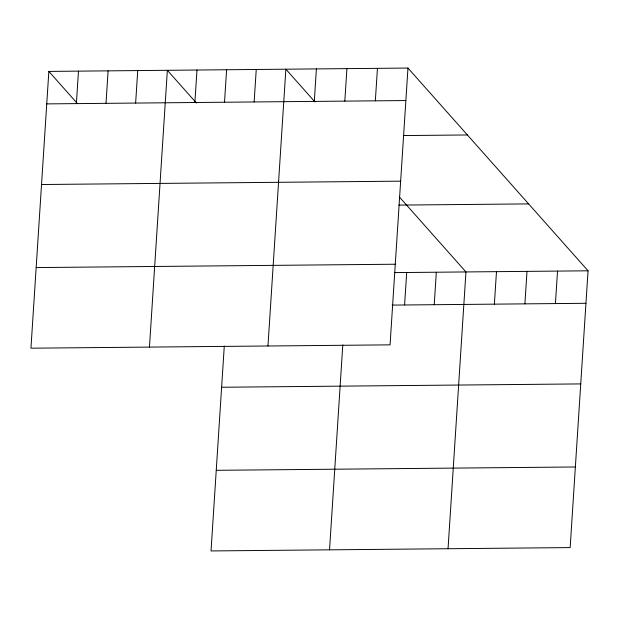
<?xml version="1.0" encoding="UTF-8"?>
<svg xmlns="http://www.w3.org/2000/svg" width="619" height="619" viewBox="0 0 619 619"><rect width="100%" height="100%" fill="white"/><g stroke="black" fill="none" stroke-linecap="round" stroke-linejoin="round"><path stroke-width="0.93" d="M48.847 71.409L30.95 348.195L390.063 344.853L407.967 68.059L48.847 71.409L77.329 103.466M76.377 103.613L78.474 71.131M106.004 103.342L108.101 70.852M135.631 103.064L137.728 70.581M149.458 347.089L167.354 70.303L196.455 103.056M194.884 102.514L196.981 70.024M224.511 102.236L226.608 69.754M224.287 345.99L211.033 550.941L570.153 547.591L588.05 270.805L407.967 68.059M254.138 101.957L256.243 69.475M267.965 345.99L285.87 69.196L314.963 101.957M314.29 101.4L316.394 68.91M344.814 101.114L346.919 68.632M329.54 549.834L342.794 344.884M375.338 100.827L377.443 68.345M404.594 304.981L406.698 272.492M434.221 304.703L436.325 272.221M448.048 548.728L465.952 271.942L399.51 197.136M494.372 304.146L496.477 271.656M524.897 303.859L527.001 271.377M555.421 303.573L557.526 271.091M46.75 103.891L405.863 100.549M403.48 135.561L467.391 134.965M41.535 184.516L400.648 181.166M398.876 205.106L528.626 203.899M36.165 267.578L395.278 264.228M394.272 272.608L588.05 270.805M392.167 305.097L585.945 303.295M221.617 387.254L580.738 383.912M216.248 470.316L575.361 466.974"/></g></svg>
